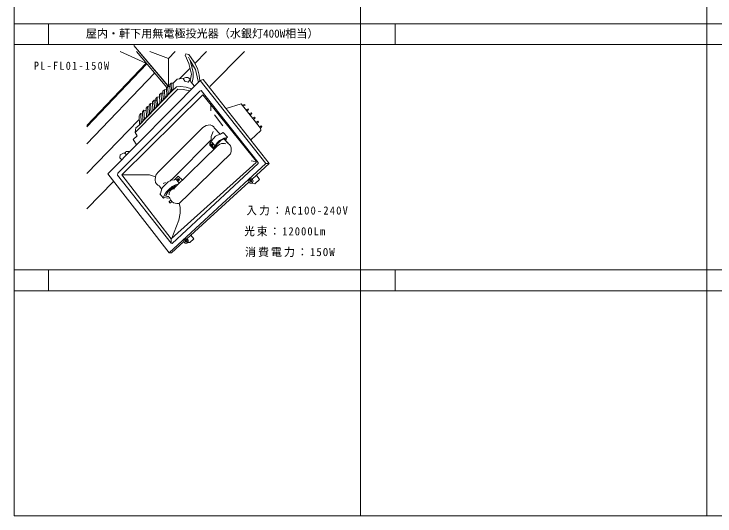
# Model space of a CAD drawing. Units: millimetres, scale not verified. Extents: x -1348 to 1152, y -2025 to -250.
# Drawn here: x -1348 to -83, y -2025 to -1119 of the extents above; entities that cross this region are included whole.
import ezdxf
from ezdxf.enums import TextEntityAlignment as Align

# ---------------------------------------------------------------- set-up
doc = ezdxf.new("R2010")
doc.units = ezdxf.units.MM
doc.header["$LTSCALE"] = 5
doc.layers.add('0-0_絵', color=7, linetype='Continuous', lineweight=20)
doc.layers.add('0-2_枠', color=7, linetype='Continuous', lineweight=20)
doc.layers.add('0-1_文字', color=7, linetype='Continuous')
doc.styles.add('ＭＳ ゴシック', font='')
doc.styles.get('ＭＳ ゴシック').set_extended_font_data('MS Gothic')

msp = doc.modelspace()

# ---------------------------------------------------------------- linework, layer by layer
at = {"layer": '0-0_絵'}
for p, q in [((-1156.495, -1187.157), (-1109.883, -1208.197)), ((-1126.969, -1187.157), (-1072.242, -1251.958)), ((-1070.429, -1248.966), (-1122.47, -1187.157)), ((-1022.005, -1208.748), (-1000.52, -1187.157)), ((-994.708, -1250.157), (-932.165, -1187.157)), ((-1069.352, -1199.827), (-1069.35, -1249.145)), ((-1109.522, -1207.816), (-1216.366, -1320.394)), ((-1216.366, -1322.909), (-1108.417, -1209.124)), ((-1027.34, -1214.109), (-1024.933, -1211.69)), ((-1094.259, -1225.888), (-1216.366, -1353.653)), ((-1042.774, -1235.71), (-1049.237, -1236.114)), ((-1066.973, -1250.053), (-1070.322, -1249.919)), ((-893.35, -1389.274), (-1012.021, -1239.609)), ((-1073.022, -1252.616), (-1072.371, -1268.243)), ((-992.764, -1294.137), (-992.905, -1283.465)), ((-934.98, -1285.759), (-930.707, -1283.919)), ((-1118.688, -1316.202), (-1119.39, -1298.945)), ((-1112.8, -1310.105), (-1113.494, -1293.054)), ((-971.091, -1320.814), (-986.419, -1301.399)), ((-924.795, -1291.498), (-927.925, -1294.568)), ((-919.063, -1298.848), (-922.204, -1301.71)), ((-1216.366, -1406.874), (-1122.505, -1310.433)), ((-987.054, -1324.212), (-987.232, -1323.1)), ((-989.628, -1334.331), (-988.751, -1331.45)), ((-996.407, -1350.486), (-996.299, -1350.608)), ((-992.457, -1351.289), (-994.622, -1348.691)), ((-991.911, -1350.188), (-990.794, -1347.395)), ((-986.908, -1362.175), (-980.925, -1351.151)), ((-960.856, -1353.726), (-969.235, -1344.488)), ((-967.986, -1344.99), (-968.109, -1345.603)), ((-966.546, -1346.481), (-966.774, -1344.193)), ((-966.393, -1347.565), (-965.289, -1344.5)), ((-964.823, -1343.448), (-965.953, -1348.166)), ((-987.779, -1362.216), (-994.532, -1354.906)), ((-994.528, -1356.014), (-987.703, -1363.338)), ((-987.976, -1360.015), (-985.018, -1357.31)), ((-982.981, -1359.598), (-983.002, -1359.576)), ((-1149.28, -1369.723), (-1144.366, -1373.151)), ((-1146.169, -1367.199), (-1147.578, -1370.955)), ((-920.302, -1384.393), (-912.876, -1385.289)), ((-1216.366, -1470.502), (-1168.744, -1421.445)), ((-1079.075, -1425.059), (-1074.464, -1423.255)), ((-1036.295, -1525.064), (-924.083, -1422.483)), ((-1057.568, -1432.281), (-1059.872, -1436.057)), ((-1059.279, -1430.406), (-1057.568, -1432.281)), ((-1073.134, -1444.783), (-1073.064, -1444.669)), ((-1065.322, -1455.02), (-1068.065, -1457.678)), ((-1064.408, -1524.825), (-1064.408, -1532.834)), ((-1063.573, -1550), (-1041.436, -1529.763))]:
    msp.add_line(p, q, dxfattribs=at)
for points in [[(-1070.415, -1248.507), (-1132.041, -1176.049), (-1131.722, -1176.17), (-1131.73, -1176.159)], [(-1102.754, -1187.157), (-1069.352, -1199.827), (-1057.243, -1187.157)], [(-1012.571, -1240.164), (-1014.036, -1229.727), (-1017.19, -1217.836), (-1023.216, -1206.462), (-1032.687, -1192.255), (-1037.818, -1191.466), (-1039.002, -1193.834), (-1032.687, -1208.436), (-1027.557, -1227.773), (-1029.643, -1237.196), (-1033.694, -1242.514), (-1039.518, -1240.488), (-1042.774, -1235.71), (-1037.927, -1233.892), (-1034.089, -1233.69), (-1030.656, -1236.518), (-1029.01, -1241.881), (-1022.173, -1249.351)], [(-1033.373, -1197.178), (-1030.389, -1203.445), (-1024.47, -1224.146), (-1024.713, -1234.096), (-1026.655, -1242.832)], [(-1015.353, -1242.971), (-1016.068, -1238.323), (-1020.241, -1219.413), (-1029.941, -1203.445)], [(-1027.557, -1254.411), (-1037.423, -1251.451), (-1047.881, -1250.465), (-1054.984, -1250.86), (-1063.788, -1259.355), (-1064.412, -1244.014), (-1061.073, -1244.305), (-1053.374, -1236.804), (-1049.237, -1236.114), (-1030.373, -1217.157)], [(-918.394, -1417.283), (-887.372, -1388.923), (-1006.948, -1237.322), (-1012.021, -1239.609), (-1178.404, -1407.498), (-1068.151, -1549.901), (-1063.573, -1550)], [(-1115.633, -1299.956), (-1119.39, -1298.945), (-1121.232, -1300.785), (-1122.024, -1303.304), (-1121.371, -1318.979), (-1060.601, -1254.699), (-1061.073, -1244.305)], [(-1069.689, -1265.466), (-1070.322, -1249.919), (-1073.022, -1252.616)], [(-1064.412, -1244.014), (-1067.113, -1246.712), (-1066.47, -1262.133)], [(-1063.788, -1259.355), (-1122.823, -1320.483), (-1127.986, -1324.967), (-1129.345, -1333.255), (-1052.591, -1254.772), (-1042.948, -1255.398), (-1030.517, -1257.766)], [(-1084.592, -1280.896), (-1085.26, -1264.844), (-1082.559, -1262.145)], [(-1078.031, -1262.056), (-1082.559, -1262.145), (-1081.909, -1278.119)], [(-1078.624, -1274.717), (-1079.284, -1258.873), (-1076.583, -1256.175)], [(-1072.888, -1255.829), (-1076.583, -1256.175), (-1075.942, -1271.94)], [(-1097.263, -1294.017), (-1097.95, -1277.524), (-1095.248, -1274.824)], [(-1090.852, -1274.759), (-1095.248, -1274.824), (-1094.581, -1291.24)], [(-1091.695, -1288.251), (-1092.374, -1271.952), (-1089.673, -1269.253)], [(-1084.69, -1268.911), (-1089.673, -1269.253), (-1089.013, -1285.474)], [(-1108.869, -1306.034), (-1109.573, -1289.136), (-1106.871, -1286.436)], [(-1103.396, -1287.399), (-1106.871, -1286.436), (-1106.187, -1303.257)], [(-1103.484, -1300.458), (-1104.18, -1283.748), (-1101.478, -1281.049)], [(-1097.124, -1281.321), (-1101.478, -1281.049), (-1100.802, -1297.681)], [(-965.326, -1290.092), (-938.378, -1281.517), (-903.372, -1325.222), (-902.735, -1329.253), (-920.893, -1346.424)], [(-930.707, -1283.919), (-931.777, -1282.546), (-936.411, -1283.972)], [(-1109.065, -1293.965), (-1113.494, -1293.054), (-1116.195, -1295.753), (-1115.482, -1312.881)], [(-929.959, -1292.028), (-925.68, -1290.364), (-924.795, -1291.498)], [(-924.071, -1299.379), (-920.087, -1297.535), (-919.063, -1298.848)], [(-915.913, -1309.564), (-912.987, -1306.638), (-913.914, -1305.449), (-917.76, -1307.258)], [(-909.801, -1317.195), (-907.071, -1314.222), (-908.098, -1312.906), (-911.477, -1315.102)], [(-976.29, -1336.385), (-986.85, -1324.741), (-987.232, -1323.1), (-989.949, -1320.882), (-993.917, -1319.42), (-1001.054, -1320.661), (-1007.261, -1324.385), (-1087.37, -1404.281), (-1091.377, -1408.957), (-1092.805, -1413.298)], [(-903.356, -1325.322), (-900.939, -1322.084), (-901.929, -1320.815), (-904.975, -1323.22)], [(-1129.345, -1333.255), (-1125.88, -1339.097), (-1133.217, -1345.483), (-1126.424, -1355.945)], [(-992.274, -1346.584), (-992.134, -1340.471), (-991.007, -1337.339), (-989.628, -1334.331), (-992.274, -1340.551)], [(-990.794, -1347.395), (-988.105, -1343.684), (-984.579, -1339.962), (-980.744, -1337.87), (-975.663, -1336.176), (-973.782, -1335.207), (-970.845, -1333.306), (-962.927, -1341.758), (-964.908, -1343.363)], [(-968.539, -1344.931), (-961.672, -1352.502), (-960.856, -1353.726), (-959.003, -1355.042), (-957.199, -1357.045), (-955.935, -1360.943), (-956.162, -1367.205), (-957.508, -1371.693), (-1050.031, -1461.352), (-1053.963, -1461.467), (-1059.946, -1460.215), (-1063.424, -1457.71), (-1065.233, -1455.206), (-1066.902, -1451.728), (-1067.737, -1449.641)], [(-1066.801, -1420.778), (-1059.114, -1413.424), (-992.274, -1346.584), (-990.86, -1347.998)], [(-1057.568, -1432.281), (-981.14, -1357.76), (-976.502, -1353.995), (-973.699, -1353.057), (-968.111, -1353.256), (-965.517, -1353.656)], [(-964.823, -1343.448), (-965.553, -1342.718), (-969.386, -1343.27), (-973.568, -1345.516), (-977.222, -1347.575), (-980.925, -1351.151), (-983.901, -1354.518), (-985.018, -1357.31), (-991.911, -1350.188), (-994.542, -1352.594), (-994.528, -1356.014), (-994.503, -1355.3), (-994.227, -1355.19)], [(-987.958, -1362.023), (-987.976, -1360.015), (-994.542, -1352.594)], [(-987.779, -1362.216), (-984.791, -1359.483), (-983.397, -1358.354), (-983.311, -1357.319), (-981.67, -1354.4), (-978.022, -1350.752), (-975.713, -1348.446), (-971.212, -1346.051), (-966.774, -1344.193), (-967.251, -1346.331)], [(-994.503, -1355.3), (-987.779, -1362.557), (-987.718, -1363.322), (-983.878, -1359.865), (-983.573, -1360.133)], [(-982.52, -1359.089), (-983.438, -1358.845), (-984.705, -1359.91), (-987.779, -1362.557)], [(-1149.28, -1369.723), (-1156.3, -1373.233), (-1157.34, -1378.563), (-1153.636, -1382.506)], [(-1139.553, -1368.295), (-1140.449, -1367.455), (-1145.614, -1367.241)], [(-1068.151, -1549.901), (-893.35, -1389.274), (-887.372, -1388.923)], [(-1153.607, -1409.615), (-1103.782, -1409.256), (-1092.805, -1413.298), (-1093.337, -1418.475), (-1092.503, -1423.345), (-1090.694, -1425.71), (-1088.486, -1428.119), (-1085.808, -1429.46), (-1081.684, -1434.467), (-1078.675, -1431.017), (-1074.657, -1426.838), (-1069.676, -1422.312), (-1063.701, -1419.125), (-1058.423, -1418.229), (-1056.829, -1416.635), (-1049.316, -1424.235)], [(-1056.829, -1416.635), (-1051.85, -1411.656), (-1044.082, -1419.225)], [(-920.35, -1424.506), (-913.562, -1425.873), (-905.309, -1417.718), (-910.51, -1410.075)], [(-1051.592, -1426.425), (-1056.871, -1427.322), (-1062.846, -1430.508), (-1067.826, -1435.035), (-1071.844, -1439.213), (-1075.361, -1443.245), (-1077.474, -1448.694), (-1079.074, -1451.142), (-1084.598, -1444.007), (-1083.729, -1442.842), (-1081.236, -1434.677)], [(-1053.884, -1428.689), (-1057.493, -1429.311), (-1062.763, -1432.542), (-1069.904, -1439.512), (-1058.694, -1430.178), (-1054.699, -1429.483)], [(-1069.904, -1439.512), (-1074.19, -1446.514), (-1073.967, -1447.741)], [(-1068.317, -1445.611), (-1067.954, -1442.161), (-1065.412, -1437.804), (-1061.781, -1434.899), (-1058.876, -1432.72), (-1057.247, -1431.969)], [(-1075.952, -1450.191), (-1078.309, -1451.448), (-1079.095, -1451.134), (-1079.087, -1451.126)], [(-1068.1, -1451.093), (-1071.922, -1451.366), (-1074.789, -1450.547)], [(-1073.967, -1447.741), (-1070.844, -1448.633), (-1068.837, -1448.745)], [(-1068.065, -1457.678), (-1068.192, -1458.39), (-1066.634, -1460.197), (-1065.731, -1459.974), (-1063.408, -1457.722)], [(-1050.031, -1461.352), (-1048.447, -1467.865), (-1048.095, -1478.778), (-1050.833, -1491.056), (-1063.106, -1523.656)], [(-1034.652, -1531.457), (-1030.966, -1531.68), (-1023.692, -1524.722), (-1028.867, -1518.273)]]:
    msp.add_lwpolyline(points, dxfattribs=at)
for points in [[(-1161.162, -1410.028), (-1160.755, -1406.227), (-1012.713, -1258.861), (-1010.093, -1257.452), (-907.337, -1387.185), (-907.224, -1389.285), (-1062.905, -1533.053), (-1064.466, -1532.988)], [(-1064.408, -1524.825), (-911.257, -1387.258), (-910.952, -1384.819), (-1007.455, -1265.471), (-1153.607, -1409.615)], [(-990.476, -1353.949), (-990.048, -1354.197), (-989.662, -1353.863), (-989.353, -1354.103), (-989.653, -1354.566), (-989.319, -1354.952), (-989.593, -1355.269), (-990.022, -1355.012), (-990.382, -1355.423), (-990.699, -1355.166), (-990.476, -1354.729), (-990.785, -1354.283)], [(-1050.793, -1418.801), (-1051.329, -1418.48), (-1051.779, -1418.994), (-1052.175, -1418.673), (-1051.896, -1418.126), (-1052.282, -1417.569), (-1051.896, -1417.151), (-1051.361, -1417.462), (-1050.878, -1417.044), (-1050.493, -1417.344), (-1050.868, -1417.923), (-1050.45, -1418.405)], [(-922.09, -1421.596), (-921.532, -1420.503), (-922.304, -1419.389), (-921.532, -1418.553), (-920.461, -1419.175), (-919.497, -1418.339), (-918.725, -1418.939), (-919.475, -1420.096), (-918.639, -1421.061), (-919.325, -1421.853), (-920.397, -1421.211), (-921.297, -1422.239)], [(-1039.06, -1529.846), (-1038.503, -1528.753), (-1039.274, -1527.638), (-1038.503, -1526.802), (-1037.431, -1527.424), (-1036.467, -1526.588), (-1035.696, -1527.188), (-1036.446, -1528.345), (-1035.61, -1529.31), (-1036.296, -1530.103), (-1037.367, -1529.46), (-1038.267, -1530.489)]]:
    msp.add_lwpolyline(points, close=True, dxfattribs=at)
for centre, radius in [((-990.112, -1354.75), 1.584), ((-1051.442, -1418.152), 1.98), ((-920.623, -1420.556), 3.96), ((-1037.594, -1528.805), 3.96)]:
    msp.add_circle(centre, radius, dxfattribs=at)
at = {"layer": '0-2_枠'}
for p, q in [((-722.945, -249.712), (-722.945, -2024.712)), ((-97.945, -2024.712), (-97.945, -249.712)), ((1152.055, -1137.212), (-1347.945, -1137.212)), ((-1285.445, -1137.212), (-1285.445, -1174.712)), ((-660.445, -1137.212), (-660.445, -1174.712)), ((-1347.945, -1174.712), (1152.055, -1174.712)), ((1152.055, -1580.962), (-1347.945, -1580.962)), ((-1285.445, -1580.962), (-1285.445, -1618.462)), ((-660.445, -1580.962), (-660.445, -1618.462)), ((-1347.945, -1618.462), (1152.055, -1618.462))]:
    msp.add_line(p, q, dxfattribs=at)
msp.add_lwpolyline([(-1347.945, -249.712), (-1347.945, -2024.712), (1152.055, -2024.712), (1152.055, -249.712)], close=True, dxfattribs=at)

# ---------------------------------------------------------------- texts
at = {"layer": '0-1_文字', "style": 'ＭＳ ゴシック'}
msp.add_text('屋内・軒下用無電極投光器（水銀灯400W相当）', height=14.66, dxfattribs=at).set_placement((-1218.487, -1166.392), align=Align.BOTTOM_LEFT)
at = {"layer": '0-1_文字', "char_height": 14.66, "attachment_point": 7, "style": 'ＭＳ ゴシック'}
for s, insert in [('\\T1.28;\\W0.9;PL-FL01-150W', (-1311.96, -1220.271)), ('\\T1.22;\\W0.95;入力：AC100-240V', (-928.709, -1482.771)), ('\\T1.2;\\W0.95;光束：12000Lm', (-932.553, -1520.271)), ('\\T1.17;消費電力：150W', (-931.271, -1557.771))]:
    msp.add_mtext(s, dxfattribs=dict(at, insert=insert))

doc.saveas('drawing.dxf')
